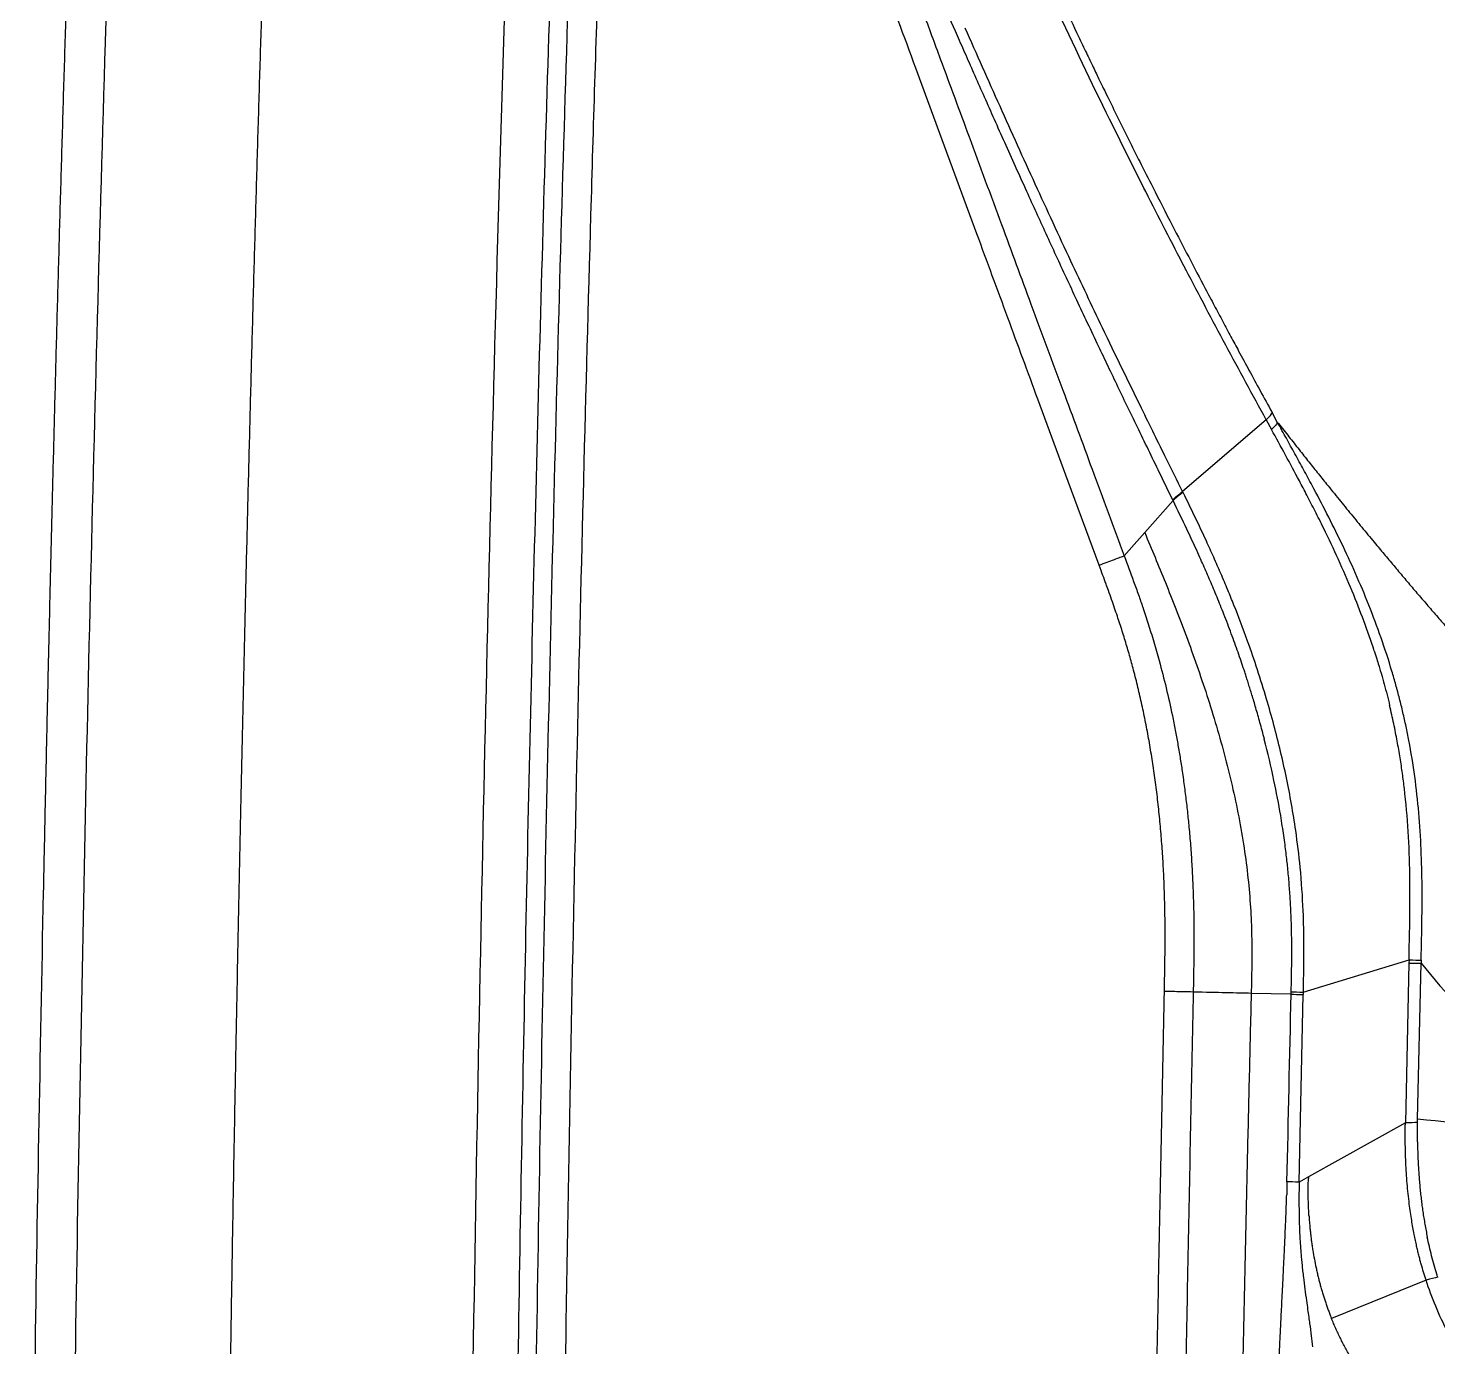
# Model space of a CAD drawing. Extents: x -50 to 28, y -10 to 124.
# Drawn here: x -50.42 to -43.59, y 52.61 to 59 of the extents above; entities that cross this region are included whole.
import ezdxf

# ---------------------------------------------------------------- set-up
doc = ezdxf.new("R2010")
doc.units = 0
doc.header["$MEASUREMENT"] = 0
doc.layers.add('GEOMETRY', color=2, linetype='Continuous', lineweight=25)

# ---------------------------------------------------------------- blocks, each defined once
blk = doc.blocks.new('2026 EXCURSION-ENTICE')
at = {"layer": 'GEOMETRY'}
for p, q in [((-34.5191, -20.4346), (-34.6362, -20.1166)), ((-34.3402, -20.9203), (-34.5191, -20.4346)), ((-33.8966, -22.1234), (-34.0442, -21.7233)), ((-32.8828, -21.834), (-32.9085, -21.7874)), ((-32.9367, -21.8237), (-33.3429, -22.1713)), ((-32.9368, -21.8237), (-32.9111, -21.8705)), ((-33.7471, -22.5285), (-33.8966, -22.1234)), ((-33.3884, -22.2152), (-33.5258, -22.3707)), ((-33.3884, -22.2152), (-33.3903, -22.2112)), ((-33.3429, -22.1713), (-33.341, -22.1752)), ((-32.7567, -24.6001), (-32.2442, -24.4437)), ((-32.2446, -24.4588), (-32.2619, -25.2347)), ((-32.2442, -24.4437), (-32.2445, -24.4588)), ((-32.2026, -25.2169), (-32.1857, -24.4602)), ((-32.1853, -24.445), (-32.1856, -24.4602)), ((-32.8159, -24.6105), (-33.0095, -24.6061)), ((-32.8159, -24.6105), (-32.8156, -24.5988)), ((-32.7567, -24.6001), (-32.757, -24.6118)), ((-32.7771, -25.5219), (-32.757, -24.6118)), ((-32.2029, -25.2329), (-32.2026, -25.2169)), ((-32.2618, -25.2347), (-32.7317, -25.4967)), ((-32.1616, -25.9977), (-32.6202, -26.1829))]:
    blk.add_line(p, q, dxfattribs=at)
at = {"layer": 'GEOMETRY', "flags": 128}
blk.add_lwpolyline([(-33.5258, -22.3708), (-33.5774, -22.4291), (-33.6252, -22.4833)], dxfattribs=at)
at = {"layer": 'GEOMETRY'}
for points, knots in [([(36.6428, -38.9849), (36.6428, -38.9538), (36.6428, -38.9209), (36.6428, -38.8518), (36.6428, -38.8157), (36.6428, -38.7044), (36.6428, -38.6259), (36.6429, -38.4716), (36.6429, -38.3959), (36.6429, -38.2918), (36.6429, -38.2586), (36.6429, -38.196), (36.6429, -38.1665), (36.643, -38.1112), (36.643, -38.0854), (36.643, -38.0366), (36.643, -38.0136), (36.643, -37.9686), (36.643, -37.9463), (36.643, -37.9016), (36.643, -37.8792), (36.643, -37.7674), (36.6431, -37.6779), (36.6431, -37.2302), (36.643, -36.8711), (36.6425, -36.1483), (36.642, -35.7846), (36.6407, -35.0531), (36.6397, -34.6853), (36.6362, -33.5784), (36.6327, -32.8363), (36.6258, -31.7329), (36.6232, -31.3667), (36.6174, -30.6389), (36.6143, -30.2773), (36.6073, -29.5579), (36.6036, -29.2001), (36.5954, -28.4845), (36.5909, -28.1267), (36.5766, -27.0538), (36.5657, -26.3392), (36.5282, -24.1982), (36.497, -22.7741), (36.4381, -20.634), (36.4164, -19.92), (36.3801, -18.8478), (36.3674, -18.4902), (36.3408, -17.775), (36.3267, -17.4174), (36.2972, -16.7019), (36.2818, -16.3439), (36.2492, -15.6276), (36.2321, -15.2693), (36.1961, -14.5528), (36.1772, -14.1946), (36.1373, -13.4788), (36.1163, -13.1213), (36.0491, -12.0493), (35.9987, -11.335), (35.8805, -9.9073), (35.8128, -9.1939), (35.7232, -8.3929), (35.713, -8.3039), (35.6975, -8.1705), (35.6923, -8.1261), (35.6818, -8.0371), (35.6765, -7.9925), (35.665, -7.9028), (35.6586, -7.8577), (35.6448, -7.7684), (35.6373, -7.7241), (35.6214, -7.6359), (35.6129, -7.5919), (35.5946, -7.5036), (35.5849, -7.4593), (35.4923, -7.0621), (35.374, -6.7174), (35.0708, -6.0592), (34.8858, -5.7456), (34.4563, -5.1619), (34.2117, -4.8918), (33.673, -4.4064), (33.379, -4.1911), (32.7534, -3.8241), (32.4219, -3.6725), (31.9069, -3.4974), (31.7324, -3.4478), (31.4674, -3.3867), (31.3785, -3.3686), (31.2447, -3.3449), (31.1999, -3.3375), (31.1102, -3.3239), (31.0652, -3.3177), (30.9981, -3.3092), (30.9757, -3.3065), (30.9311, -3.3012), (30.9089, -3.2986), (30.8644, -3.2933), (30.842, -3.2907), (30.7963, -3.2853), (30.7731, -3.2826), (30.702, -3.2744), (30.6528, -3.2687), (30.5544, -3.2576), (30.5054, -3.2521), (30.4346, -3.2442), (30.4114, -3.2416), (30.3659, -3.2366), (30.3436, -3.2342), (30.2768, -3.2269), (30.2323, -3.2221), (30.0987, -3.2078), (30.0097, -3.1985), (29.208, -3.1159), (28.4943, -3.0535), (27.0663, -2.9444), (26.3519, -2.8976), (25.4585, -2.8452), (25.2798, -2.835), (24.9224, -2.8152), (24.7437, -2.8055), (24.2082, -2.7773), (23.8523, -2.7596), (23.1438, -2.7258), (22.7911, -2.7098), (22.0879, -2.6794), (21.7373, -2.665), (21.0356, -2.6375), (20.6844, -2.6244), (19.9793, -2.5993), (19.6253, -2.5873), (18.9141, -2.5644), (18.5568, -2.5535), (17.8413, -2.5327), (17.4836, -2.5228), (16.41, -2.4947), (15.6939, -2.4779), (14.2607, -2.4478), (13.5436, -2.4345), (12.1094, -2.4109), (11.3923, -2.4007), (9.9589, -2.3829), (9.2426, -2.3754), (8.1688, -2.366), (7.8109, -2.3632), (7.2742, -2.3594), (7.0952, -2.3582), (6.734, -2.3559), (6.5517, -2.3549), (6.1823, -2.3529), (5.9953, -2.3519), (5.6165, -2.3502), (5.4248, -2.3494), (4.8447, -2.3471), (4.4512, -2.3459), (3.8632, -2.3443), (3.6676, -2.3438), (3.2794, -2.343), (3.0868, -2.3426), (2.7059, -2.3419), (2.5177, -2.3416), (2.1461, -2.3411), (1.9627, -2.3408), (1.5999, -2.3404), (1.4204, -2.3403), (1.0624, -2.34), (0.8835, -2.3399), (0.3468, -2.3397), (-0.0111, -2.3396), (-1.0845, -2.3399), (-1.8002, -2.3405), (-3.2315, -2.3427), (-3.9472, -2.3443), (-5.3786, -2.3489), (-6.0943, -2.352), (-7.5257, -2.3608), (-8.2412, -2.3663), (-9.6738, -2.3799), (-10.391, -2.3879), (-11.827, -2.4068), (-12.5458, -2.4177), (-13.983, -2.4426), (-14.7013, -2.4566), (-16.1362, -2.4882), (-16.8526, -2.5057), (-17.7473, -2.5302), (-17.9261, -2.5352), (-18.2839, -2.5455), (-18.4628, -2.5508), (-18.999, -2.5671), (-19.3554, -2.5785), (-20.0636, -2.6022), (-20.4155, -2.6146), (-21.1159, -2.6406), (-21.4645, -2.6541), (-22.1614, -2.6825), (-22.5098, -2.6974), (-23.2094, -2.7289), (-23.5607, -2.7454), (-24.2677, -2.7804), (-24.6234, -2.7989), (-25.1589, -2.8282), (-25.3376, -2.8382), (-25.695, -2.8589), (-25.8737, -2.8696), (-26.4099, -2.9025), (-26.7676, -2.9259), (-27.4834, -2.9761), (-27.8414, -3.0029), (-28.5569, -3.0608), (-28.9143, -3.0919), (-29.4497, -3.1421), (-29.6281, -3.1595), (-29.8954, -3.1866), (-29.9845, -3.1958), (-30.1181, -3.2099), (-30.1626, -3.2146), (-30.2294, -3.2218), (-30.2518, -3.2242), (-30.2974, -3.2291), (-30.3205, -3.2317), (-30.3913, -3.2394), (-30.4403, -3.2448), (-30.5396, -3.2559), (-30.5898, -3.2616), (-30.6878, -3.2727), (-30.7354, -3.2782), (-30.8272, -3.2889), (-30.8713, -3.2941), (-30.938, -3.302), (-30.9602, -3.3046), (-31.0049, -3.3101), (-31.0274, -3.3129), (-31.0947, -3.3217), (-31.1396, -3.3282), (-31.274, -3.3493), (-31.3632, -3.3657), (-31.8068, -3.4586), (-32.154, -3.5691), (-32.8192, -3.8576), (-33.1371, -4.0356), (-33.7306, -4.4522), (-34.0061, -4.6908), (-34.5034, -5.2184), (-34.7251, -5.5074), (-35.1057, -6.1243), (-35.2647, -6.4521), (-35.4513, -6.9629), (-35.5048, -7.1361), (-35.5721, -7.4008), (-35.5923, -7.4898), (-35.6191, -7.6236), (-35.6274, -7.6682), (-35.6391, -7.7352), (-35.6429, -7.7576), (-35.6501, -7.8023), (-35.6536, -7.8248), (-35.6601, -7.8689), (-35.6632, -7.8904), (-35.669, -7.9335), (-35.6718, -7.9552), (-35.6773, -7.9995), (-35.68, -8.022), (-35.6853, -8.0666), (-35.6879, -8.0888), (-35.701, -8.1998), (-35.7113, -8.2888), (-35.7416, -8.5557), (-35.7611, -8.7338), (-35.8548, -9.6244), (-35.9185, -10.3381), (-36.0299, -11.7663), (-36.0776, -12.4807), (-36.163, -13.9102), (-36.2007, -14.6252), (-36.2697, -16.0552), (-36.3009, -16.7704), (-36.3576, -18.2009), (-36.3831, -18.9162), (-36.4295, -20.3451), (-36.4503, -21.0586), (-36.488, -22.4845), (-36.5049, -23.1969), (-36.5351, -24.6223), (-36.5485, -25.3353), (-36.5723, -26.7631), (-36.5827, -27.478), (-36.5939, -28.3724), (-36.5961, -28.5513), (-36.6003, -28.9091), (-36.6023, -29.088), (-36.608, -29.6253), (-36.6116, -29.9845), (-36.618, -30.7077), (-36.621, -31.0717), (-36.6263, -31.8041), (-36.6286, -32.1726), (-36.6349, -33.2816), (-36.6379, -34.0258), (-36.6409, -35.1326), (-36.6416, -35.4999), (-36.6426, -36.2298), (-36.6429, -36.5923), (-36.6431, -37.3131), (-36.6431, -37.6713), (-36.643, -38.0739), (-36.643, -38.1187), (-36.643, -38.2079), (-36.6429, -38.2521), (-36.6429, -38.3384), (-36.6429, -38.3806), (-36.6429, -38.4626), (-36.6429, -38.5024), (-36.6428, -38.6188), (-36.6428, -38.6921), (-36.6428, -38.8373), (-36.6428, -38.9094), (-36.6428, -38.9849)], [0, 0, 0, 0, 0.000488, 0.000488, 0.000977, 0.000977, 0.001953, 0.001953, 0.00293, 0.00293, 0.003418, 0.003418, 0.003906, 0.003906, 0.004395, 0.004395, 0.004883, 0.004883, 0.005371, 0.005371, 0.005859, 0.005859, 0.007813, 0.007813, 0.015625, 0.015625, 0.023438, 0.023438, 0.03125, 0.03125, 0.046875, 0.046875, 0.054688, 0.054688, 0.0625, 0.0625, 0.070313, 0.070313, 0.078125, 0.078125, 0.09375, 0.09375, 0.125, 0.125, 0.140625, 0.140625, 0.148438, 0.148438, 0.15625, 0.15625, 0.164063, 0.164063, 0.171875, 0.171875, 0.179688, 0.179688, 0.1875, 0.1875, 0.203125, 0.203125, 0.21875, 0.21875, 0.220703, 0.220703, 0.22168, 0.22168, 0.222656, 0.222656, 0.223633, 0.223633, 0.224609, 0.224609, 0.225586, 0.225586, 0.226563, 0.226563, 0.234375, 0.234375, 0.242188, 0.242188, 0.25, 0.25, 0.257813, 0.257813, 0.265625, 0.265625, 0.269531, 0.269531, 0.271484, 0.271484, 0.272461, 0.272461, 0.273438, 0.273438, 0.273926, 0.273926, 0.274414, 0.274414, 0.274902, 0.274902, 0.275391, 0.275391, 0.276367, 0.276367, 0.277344, 0.277344, 0.277832, 0.277832, 0.27832, 0.27832, 0.279297, 0.279297, 0.28125, 0.28125, 0.296875, 0.296875, 0.3125, 0.3125, 0.316406, 0.316406, 0.320313, 0.320313, 0.328125, 0.328125, 0.335938, 0.335938, 0.34375, 0.34375, 0.351563, 0.351563, 0.359375, 0.359375, 0.367188, 0.367188, 0.375, 0.375, 0.390625, 0.390625, 0.40625, 0.40625, 0.421875, 0.421875, 0.4375, 0.4375, 0.445313, 0.445313, 0.449219, 0.449219, 0.453125, 0.453125, 0.457031, 0.457031, 0.460938, 0.460938, 0.46875, 0.46875, 0.472656, 0.472656, 0.476563, 0.476563, 0.480469, 0.480469, 0.484375, 0.484375, 0.488281, 0.488281, 0.492188, 0.492188, 0.5, 0.5, 0.515625, 0.515625, 0.53125, 0.53125, 0.546875, 0.546875, 0.5625, 0.5625, 0.578125, 0.578125, 0.59375, 0.59375, 0.609375, 0.609375, 0.625, 0.625, 0.628906, 0.628906, 0.632813, 0.632813, 0.640625, 0.640625, 0.648438, 0.648438, 0.65625, 0.65625, 0.664063, 0.664063, 0.671875, 0.671875, 0.679688, 0.679688, 0.683594, 0.683594, 0.6875, 0.6875, 0.695313, 0.695313, 0.703125, 0.703125, 0.710938, 0.710938, 0.714844, 0.714844, 0.716797, 0.716797, 0.717773, 0.717773, 0.718262, 0.718262, 0.71875, 0.71875, 0.719727, 0.719727, 0.720703, 0.720703, 0.72168, 0.72168, 0.722656, 0.722656, 0.723145, 0.723145, 0.723633, 0.723633, 0.724609, 0.724609, 0.726563, 0.726563, 0.734375, 0.734375, 0.742188, 0.742188, 0.75, 0.75, 0.757813, 0.757813, 0.765625, 0.765625, 0.769531, 0.769531, 0.771484, 0.771484, 0.772461, 0.772461, 0.772949, 0.772949, 0.773438, 0.773438, 0.773926, 0.773926, 0.774414, 0.774414, 0.774902, 0.774902, 0.775391, 0.775391, 0.777344, 0.777344, 0.78125, 0.78125, 0.796875, 0.796875, 0.8125, 0.8125, 0.828125, 0.828125, 0.84375, 0.84375, 0.859375, 0.859375, 0.875, 0.875, 0.890625, 0.890625, 0.90625, 0.90625, 0.921875, 0.921875, 0.925781, 0.925781, 0.929688, 0.929688, 0.9375, 0.9375, 0.945313, 0.945313, 0.953125, 0.953125, 0.96875, 0.96875, 0.976563, 0.976563, 0.984375, 0.984375, 0.992188, 0.992188, 0.993164, 0.993164, 0.994141, 0.994141, 0.995117, 0.995117, 0.996094, 0.996094, 0.998047, 0.998047, 1, 1, 1, 1]), ([(-36.8548, -34.3243), (-36.8541, -34.1318), (-36.8528, -33.7487), (-36.8503, -33.1768), (-36.8474, -32.6103), (-36.8441, -32.0492), (-36.8403, -31.4936), (-36.8361, -30.9434), (-36.8315, -30.3986), (-36.8265, -29.8593), (-36.8211, -29.3254), (-36.8153, -28.7969), (-36.809, -28.2739), (-36.7901, -26.8102), (-36.7517, -24.474), (-36.6741, -21.1765), (-36.5702, -17.9622), (-36.4635, -15.5166), (-36.3803, -13.9416), (-36.3332, -13.1206), (-36.2826, -12.3154), (-36.2257, -11.4964), (-36.1636, -10.6921), (-36.1089, -10.0578), (-36.067, -9.6089), (-36.0403, -9.3336), (-36.0129, -9.0617), (-35.9848, -8.7933), (-35.9561, -8.5284), (-35.9361, -8.353), (-35.9262, -8.2659)], [0, 0, 0, 0, 0.022135, 0.044061, 0.065779, 0.087289, 0.108591, 0.129684, 0.150568, 0.171245, 0.191713, 0.211973, 0.232024, 0.251868, 0.380332, 0.500739, 0.631215, 0.750188, 0.782265, 0.812612, 0.84476, 0.875057, 0.907031, 0.937534, 0.948272, 0.958879, 0.969355, 0.979701, 0.989915, 1, 1, 1, 1]), ([(-38.1743, -11.6074), (-38.2217, -12.2854), (-38.2635, -12.9687), (-38.3208, -14.0034), (-38.339, -14.3499), (-38.374, -15.0463), (-38.3907, -15.3962), (-38.4228, -16.098), (-38.4381, -16.4499), (-38.4673, -17.1556), (-38.4813, -17.5093), (-38.5213, -18.5726), (-38.5455, -19.2838), (-38.5675, -19.9957)], [0, 0, 0, 0, 0.25, 0.25, 0.375, 0.375, 0.5, 0.5, 0.625, 0.625, 0.75, 0.75, 1, 1, 1, 1]), ([(-36.4951, -27.6862), (-36.4844, -26.8921), (-36.4719, -26.0989), (-36.4431, -24.5148), (-36.4268, -23.7237), (-36.3896, -22.1413), (-36.3687, -21.3499), (-36.3216, -19.7651), (-36.2953, -18.9715), (-36.2658, -18.1775)], [0, 0, 0, 0, 0.25, 0.25, 0.5, 0.5, 0.75, 0.75, 1, 1, 1, 1]), ([(-34.4345, -19.9598), (-34.4595, -19.9028), (-34.508, -19.792), (-34.5782, -19.6308), (-34.6437, -19.4794), (-34.7045, -19.3381), (-34.7433, -19.2472), (-34.7619, -19.2035)], [0, 0, 0, 0, 0.226628, 0.43997, 0.640035, 0.826757, 1, 1, 1, 1]), ([(-34.8124, -19.2701), (-34.7912, -19.328), (-34.7465, -19.4499), (-34.6761, -19.6415), (-34.5989, -19.8509), (-34.5453, -19.9964), (-34.5173, -20.0721)], [0, 0, 0, 0, 0.216657, 0.455553, 0.716635, 1, 1, 1, 1]), ([(-34.6362, -20.1166), (-34.6928, -19.9627), (-34.7913, -19.6951), (-34.8896, -19.4274), (-34.9314, -19.3136)], [0, 0, 0, 0, 0.574759, 1, 1, 1, 1]), ([(-33.6626, -20.4331), (-33.7518, -20.2529), (-33.8395, -20.0715), (-34.0105, -19.7071), (-34.0938, -19.5242), (-34.1742, -19.3405)], [0, 0, 0, 0, 0.5, 0.5, 1, 1, 1, 1]), ([(-37.8035, -19.6527), (-37.8072, -19.7703), (-37.8147, -20.0065), (-37.8255, -20.3623), (-37.8361, -20.7211), (-37.8463, -21.083), (-37.8564, -21.4478), (-37.8661, -21.8155), (-37.8756, -22.1863), (-37.8848, -22.5601), (-37.8937, -22.9369), (-37.9024, -23.3167), (-37.9079, -23.5709), (-37.9107, -23.6985)], [0, 0, 0, 0, 0.087218, 0.175174, 0.263868, 0.3533, 0.44347, 0.534379, 0.626026, 0.718412, 0.811536, 0.905398, 1, 1, 1, 1]), ([(-38.7592, -19.8713), (-38.763, -19.9946), (-38.7706, -20.2404), (-38.7815, -20.6078), (-38.7919, -20.9724), (-38.8019, -21.3341), (-38.8115, -21.6929), (-38.8207, -22.0486), (-38.8295, -22.4012), (-38.8379, -22.7505), (-38.8459, -23.0965), (-38.8536, -23.439), (-38.8609, -23.7781), (-38.8656, -24.003), (-38.8679, -24.1149)], [0, 0, 0, 0, 0.0872089, 0.1737929, 0.2597257, 0.3449819, 0.4295371, 0.5133685, 0.5964539, 0.6787727, 0.7603049, 0.8410318, 0.9209358, 1, 1, 1, 1]), ([(-34.0977, -20.7159), (-34.1159, -20.6756), (-34.1516, -20.5965), (-34.204, -20.4799), (-34.2542, -20.3676), (-34.3022, -20.2595), (-34.3481, -20.1558), (-34.392, -20.0564), (-34.4205, -19.9915), (-34.4345, -19.9598)], [0, 0, 0, 0, 0.160275, 0.314713, 0.463346, 0.606192, 0.743256, 0.874528, 1, 1, 1, 1]), ([(-34.0567, -20.6801), (-34.1142, -20.5545), (-34.1712, -20.4284), (-34.2844, -20.1759), (-34.3406, -20.0496), (-34.3964, -19.9232)], [0, 0, 0, 0, 0.5, 0.5, 1, 1, 1, 1]), ([(-33.8565, -19.9435), (-33.8436, -19.9707), (-33.8192, -20.022), (-33.7846, -20.0942), (-33.7542, -20.157), (-33.7283, -20.2105), (-33.7124, -20.243), (-33.7052, -20.2578)], [0, 0, 0, 0, 0.258919, 0.488645, 0.688759, 0.859177, 1, 1, 1, 1]), ([(-38.5675, -19.9957), (-38.595, -20.8855), (-38.6191, -21.7764), (-38.6614, -23.5529), (-38.6797, -24.4386), (-38.7112, -26.1967), (-38.7245, -27.0693), (-38.7468, -28.7926), (-38.7558, -29.6434), (-38.7702, -31.3111), (-38.7756, -32.1279), (-38.7816, -33.3156), (-38.7832, -33.7052), (-38.7859, -34.469), (-38.7869, -34.8432), (-38.7885, -35.5731), (-38.789, -35.9287), (-38.7897, -36.617), (-38.7898, -36.9497), (-38.7899, -37.587), (-38.7898, -37.8916), (-38.7896, -38.4662), (-38.7895, -38.7362), (-38.7895, -38.9849)], [0, 0, 0, 0, 0.125, 0.125, 0.25, 0.25, 0.375, 0.375, 0.5, 0.5, 0.625, 0.625, 0.6875, 0.6875, 0.75, 0.75, 0.8125, 0.8125, 0.875, 0.875, 0.9375, 0.9375, 1, 1, 1, 1]), ([(-34.5173, -20.0721), (-34.4708, -20.1982), (-34.372, -20.4662), (-34.273, -20.7342), (-34.2205, -20.8761)], [0, 0, 0, 0, 0.470369, 1, 1, 1, 1]), ([(-33.7052, -20.2578), (-33.6925, -20.2837), (-33.667, -20.3357), (-33.6284, -20.4137), (-33.5896, -20.4917), (-33.5635, -20.5437), (-33.5504, -20.5697)], [0, 0, 0, 0, 0.249177, 0.498954, 0.749221, 1, 1, 1, 1]), ([(-33.7496, -21.4666), (-33.7674, -21.4292), (-33.8026, -21.3549), (-33.8545, -21.2443), (-33.9054, -21.1353), (-33.9551, -21.028), (-34.0036, -20.9224), (-34.0511, -20.8186), (-34.0822, -20.75), (-34.0977, -20.7159)], [0, 0, 0, 0, 0.1500674, 0.2978129, 0.4431745, 0.5860964, 0.7265446, 0.8645101, 1, 1, 1, 1]), ([(-34.2205, -20.8761), (-34.1729, -21.0049), (-34.0738, -21.2729), (-33.9746, -21.5408), (-33.923, -21.68)], [0, 0, 0, 0, 0.480659, 1, 1, 1, 1]), ([(-34.0442, -21.7233), (-34.0927, -21.5916), (-34.1915, -21.3239), (-34.2901, -21.0562), (-34.3402, -20.9203)], [0, 0, 0, 0, 0.4921722, 1, 1, 1, 1]), ([(-32.9367, -21.8237), (-33.0026, -21.7034), (-33.0679, -21.5826), (-33.1975, -21.3403), (-33.2618, -21.2187), (-33.3253, -21.0967)], [0, 0, 0, 0, 0.5, 0.5, 1, 1, 1, 1]), ([(-33.2324, -21.1866), (-33.2178, -21.214), (-33.1895, -21.2676), (-33.148, -21.3456), (-33.1086, -21.4193), (-33.0829, -21.4669), (-33.0705, -21.49)], [0, 0, 0, 0, 0.271268, 0.528387, 0.77127, 1, 1, 1, 1]), ([(-33.3903, -22.2112), (-33.4091, -22.1725), (-33.4462, -22.0961), (-33.501, -21.9832), (-33.5542, -21.8736), (-33.6057, -21.7673), (-33.6553, -21.6642), (-33.7032, -21.5643), (-33.7343, -21.4988), (-33.7496, -21.4666)], [0, 0, 0, 0, 0.156354, 0.308144, 0.455449, 0.598299, 0.736693, 0.870605, 1, 1, 1, 1]), ([(-33.0705, -21.49), (-33.0538, -21.5209), (-33.0192, -21.5849), (-32.9652, -21.6841), (-32.9278, -21.7523), (-32.9085, -21.7874)], [0, 0, 0, 0, 0.311419, 0.644893, 1, 1, 1, 1]), ([(-33.923, -21.68), (-33.8756, -21.8078), (-33.7763, -22.0755), (-33.6771, -22.3433), (-33.6252, -22.4833)], [0, 0, 0, 0, 0.477254, 1, 1, 1, 1]), ([(-32.8828, -21.834), (-32.8832, -21.8379), (-32.8858, -21.8429), (-32.8953, -21.8552), (-32.9022, -21.8624), (-32.9111, -21.8705)], [0, 0, 0, 0, 0.5, 0.5, 1, 1, 1, 1]), ([(-32.7142, -22.1417), (-32.7279, -22.1161), (-32.7416, -22.0906), (-32.7693, -22.0396), (-32.7833, -22.0141), (-32.8112, -21.9634), (-32.8251, -21.9383), (-32.8461, -21.9003), (-32.8532, -21.8875), (-32.8676, -21.8614), (-32.875, -21.848), (-32.8828, -21.834)], [0, 0, 0, 0, 0.25, 0.25, 0.5, 0.5, 0.75, 0.75, 0.875, 0.875, 1, 1, 1, 1]), ([(-32.8828, -21.834), (-32.866, -21.8553), (-32.8329, -21.8975), (-32.7839, -21.9596), (-32.7361, -22.0197), (-32.6896, -22.0781), (-32.6589, -22.1162), (-32.6438, -22.135)], [0, 0, 0, 0, 0.210422, 0.415581, 0.615531, 0.810322, 1, 1, 1, 1]), ([(-32.6579, -22.35), (-32.665, -22.3357), (-32.6787, -22.3078), (-32.6993, -22.2669), (-32.7194, -22.2277), (-32.7388, -22.1902), (-32.7575, -22.1544), (-32.7699, -22.1311), (-32.7759, -22.1197)], [0, 0, 0, 0, 0.183997, 0.361053, 0.531175, 0.694371, 0.850644, 1, 1, 1, 1]), ([(-32.5732, -22.4181), (-32.5957, -22.3713), (-32.6188, -22.325), (-32.6659, -22.2329), (-32.6899, -22.1871), (-32.7142, -22.1417)], [0, 0, 0, 0, 0.5, 0.5, 1, 1, 1, 1]), ([(-32.6438, -22.135), (-32.6238, -22.1598), (-32.5841, -22.209), (-32.5444, -22.2576), (-32.5248, -22.2816)], [0, 0, 0, 0, 0.5055641, 1, 1, 1, 1]), ([(-32.5248, -22.2816), (-32.5051, -22.3057), (-32.4656, -22.3539), (-32.426, -22.4016), (-32.4061, -22.4256)], [0, 0, 0, 0, 0.497998, 1, 1, 1, 1]), ([(-33.258, -22.4917), (-33.265, -22.4761), (-33.279, -22.4452), (-33.3002, -22.3995), (-33.3144, -22.3694), (-33.3215, -22.3545)], [0, 0, 0, 0, 0.339549, 0.672679, 1, 1, 1, 1]), ([(-33.5258, -22.3707), (-33.5092, -22.4105), (-33.4926, -22.4502), (-33.4592, -22.5308), (-33.4425, -22.5716), (-33.4087, -22.655), (-33.3918, -22.6976), (-33.3577, -22.7849), (-33.3407, -22.8295), (-33.2898, -22.9666), (-33.2562, -23.0622), (-33.1925, -23.2593), (-33.1624, -23.3607), (-33.1088, -23.565), (-33.0853, -23.6677), (-33.0474, -23.8698), (-33.033, -23.9691), (-33.0184, -24.1131), (-33.0147, -24.1604), (-33.0094, -24.2532), (-33.0078, -24.2987), (-33.0062, -24.3884), (-33.0063, -24.4325), (-33.0074, -24.5198), (-33.0085, -24.5629), (-33.0095, -24.6061)], [0, 0, 0, 0, 0.0625, 0.0625, 0.125, 0.125, 0.1875, 0.1875, 0.25, 0.25, 0.375, 0.375, 0.5, 0.5, 0.625, 0.625, 0.75, 0.75, 0.8125, 0.8125, 0.875, 0.875, 0.9375, 0.9375, 1, 1, 1, 1]), ([(-33.1229, -22.6491), (-33.1285, -22.6357), (-33.1396, -22.6091), (-33.1567, -22.5693), (-33.1739, -22.5297), (-33.1914, -22.4905), (-33.2091, -22.4515), (-33.221, -22.4256), (-33.2269, -22.4127)], [0, 0, 0, 0, 0.167878, 0.335397, 0.50247, 0.668988, 0.83485, 1, 1, 1, 1]), ([(-33.7471, -22.5285), (-33.7341, -22.5237), (-33.721, -22.5188), (-33.696, -22.5095), (-33.6841, -22.5051), (-33.6625, -22.4971), (-33.6528, -22.4935), (-33.6366, -22.4875), (-33.63, -22.485), (-33.6252, -22.4833)], [0, 0, 0, 0, 0.25, 0.25, 0.5, 0.5, 0.75, 0.75, 1, 1, 1, 1]), ([(-33.142, -22.7666), (-33.1475, -22.7526), (-33.1585, -22.7249), (-33.1751, -22.6839), (-33.1918, -22.6438), (-33.2084, -22.6046), (-33.2249, -22.5662), (-33.2414, -22.5287), (-33.2525, -22.504), (-33.258, -22.4917)], [0, 0, 0, 0, 0.151048, 0.299323, 0.444831, 0.587596, 0.727667, 0.865106, 1, 1, 1, 1]), ([(-32.4061, -22.4256), (-32.3905, -22.4444), (-32.3592, -22.482), (-32.312, -22.5381), (-32.2648, -22.5941), (-32.2174, -22.6499), (-32.1857, -22.6868), (-32.1698, -22.7053)], [0, 0, 0, 0, 0.198808, 0.3982174, 0.5982217, 0.7988166, 1, 1, 1, 1]), ([(-33.7019, -22.652), (-33.7057, -22.6413), (-33.7146, -22.617), (-33.7297, -22.5758), (-33.7409, -22.5453), (-33.7471, -22.5285)], [0, 0, 0, 0, 0.2581063, 0.5914389, 1, 1, 1, 1]), ([(-33.5797, -22.6071), (-33.5718, -22.629), (-33.5567, -22.6708), (-33.5423, -22.7129), (-33.5354, -22.733)], [0, 0, 0, 0, 0.5225183, 1, 1, 1, 1]), ([(-33.6586, -22.776), (-33.6631, -22.7629), (-33.6722, -22.736), (-33.6866, -22.6947), (-33.6967, -22.6664), (-33.7019, -22.652)], [0, 0, 0, 0, 0.315729, 0.649056, 1, 1, 1, 1]), ([(-33.5354, -22.733), (-33.531, -22.7462), (-33.522, -22.773), (-33.5087, -22.814), (-33.4953, -22.8564), (-33.482, -22.9003), (-33.4688, -22.9455), (-33.4602, -22.9763), (-33.4559, -22.9919)], [0, 0, 0, 0, 0.15419, 0.313316, 0.477432, 0.646576, 0.820766, 1, 1, 1, 1]), ([(-32.1698, -22.7053), (-32.1541, -22.7235), (-32.1228, -22.7598), (-32.0758, -22.814), (-32.0287, -22.8677), (-31.9816, -22.9211), (-31.9503, -22.9564), (-31.9346, -22.9741)], [0, 0, 0, 0, 0.200116, 0.400168, 0.600161, 0.800102, 1, 1, 1, 1]), ([(-33.5824, -23.0285), (-33.5856, -23.0167), (-33.592, -22.993), (-33.6021, -22.9575), (-33.6125, -22.9216), (-33.6234, -22.8855), (-33.6347, -22.8492), (-33.6465, -22.8127), (-33.6546, -22.7883), (-33.6586, -22.776)], [0, 0, 0, 0, 0.138882, 0.27907, 0.420575, 0.563409, 0.707584, 0.85311, 1, 1, 1, 1]), ([(-33.0444, -23.0368), (-33.0491, -23.0228), (-33.0586, -22.9942), (-33.0736, -22.9509), (-33.0894, -22.9063), (-33.1061, -22.8606), (-33.1237, -22.8139), (-33.1359, -22.7825), (-33.142, -22.7666)], [0, 0, 0, 0, 0.154256, 0.313848, 0.478512, 0.647963, 0.821898, 1, 1, 1, 1]), ([(-32.4127, -22.9447), (-32.4086, -22.9575), (-32.4011, -22.9807), (-32.3914, -23.0123), (-32.384, -23.0369), (-32.3799, -23.0511), (-32.3781, -23.057)], [0, 0, 0, 0, 0.342594, 0.623539, 0.842711, 1, 1, 1, 1]), ([(-33.4784, -23.5484), (-33.4806, -23.5332), (-33.4849, -23.503), (-33.4919, -23.4579), (-33.4993, -23.4132), (-33.507, -23.3689), (-33.5151, -23.325), (-33.5236, -23.2815), (-33.5324, -23.2384), (-33.5416, -23.1956), (-33.5512, -23.1533), (-33.5612, -23.1113), (-33.5716, -23.0698), (-33.5788, -23.0422), (-33.5824, -23.0285)], [0, 0, 0, 0, 0.086617, 0.17261, 0.257987, 0.342755, 0.426923, 0.510498, 0.59349, 0.675907, 0.757757, 0.83905, 0.919794, 1, 1, 1, 1]), ([(-32.9458, -23.3722), (-32.9494, -23.3585), (-32.9563, -23.3319), (-32.9668, -23.2931), (-32.977, -23.2564), (-32.9869, -23.2218), (-32.9964, -23.1893), (-33.0056, -23.1589), (-33.0143, -23.1305), (-33.0225, -23.1042), (-33.0303, -23.08), (-33.0375, -23.0577), (-33.0421, -23.0435), (-33.0444, -23.0368)], [0, 0, 0, 0, 0.120692, 0.235517, 0.344411, 0.447329, 0.544244, 0.635149, 0.720046, 0.798953, 0.871893, 0.938897, 1, 1, 1, 1]), ([(-32.2448, -23.3797), (-32.247, -23.3683), (-32.2514, -23.3454), (-32.2585, -23.3112), (-32.2659, -23.2771), (-32.2737, -23.2432), (-32.2817, -23.2095), (-32.2902, -23.1759), (-32.2989, -23.1425), (-32.3079, -23.1092), (-32.3173, -23.0761), (-32.3238, -23.0542), (-32.327, -23.0432)], [0, 0, 0, 0, 0.100919, 0.201633, 0.302143, 0.402447, 0.502545, 0.602439, 0.702129, 0.801618, 0.900907, 1, 1, 1, 1]), ([(-32.8141, -23.6884), (-32.8292, -23.6028), (-32.8471, -23.5172), (-32.8875, -23.3468), (-32.9102, -23.2619), (-32.935, -23.1781)], [0, 0, 0, 0, 0.5, 0.5, 1, 1, 1, 1]), ([(-32.2666, -23.6126), (-32.2681, -23.6006), (-32.271, -23.5764), (-32.2759, -23.5395), (-32.2813, -23.5016), (-32.2873, -23.4628), (-32.294, -23.4229), (-32.3013, -23.3821), (-32.3093, -23.3403), (-32.3181, -23.2975), (-32.3276, -23.2538), (-32.3345, -23.2245), (-32.338, -23.2096)], [0, 0, 0, 0, 0.088077, 0.178796, 0.272158, 0.368164, 0.466817, 0.568122, 0.672085, 0.778714, 0.888016, 1, 1, 1, 1]), ([(-33.3919, -23.2583), (-33.3895, -23.2703), (-33.3847, -23.2938), (-33.378, -23.3283), (-33.3718, -23.3612), (-33.3639, -23.4052), (-33.3544, -23.4607), (-33.3476, -23.5058), (-33.3441, -23.5284)], [0, 0, 0, 0, 0.134178, 0.262324, 0.384408, 0.500407, 0.750398, 1, 1, 1, 1]), ([(-33.4318, -24.0746), (-33.4325, -24.0583), (-33.4338, -24.0258), (-33.4364, -23.977), (-33.4394, -23.9285), (-33.4428, -23.8802), (-33.4467, -23.8322), (-33.4509, -23.7843), (-33.4556, -23.7367), (-33.4606, -23.6893), (-33.4661, -23.6421), (-33.472, -23.5952), (-33.4763, -23.564), (-33.4785, -23.5484)], [0, 0, 0, 0, 0.092688, 0.184999, 0.276939, 0.368516, 0.459737, 0.550609, 0.641139, 0.731336, 0.821206, 0.910759, 1, 1, 1, 1]), ([(-33.3441, -23.5284), (-33.3422, -23.5416), (-33.3384, -23.568), (-33.3331, -23.6074), (-33.3281, -23.6465), (-33.3234, -23.6852), (-33.3191, -23.7236), (-33.3151, -23.7616), (-33.3127, -23.7869), (-33.3114, -23.7994)], [0, 0, 0, 0, 0.147029, 0.292693, 0.436972, 0.579852, 0.721322, 0.861373, 1, 1, 1, 1]), ([(-37.9107, -23.6985), (-37.9136, -23.8363), (-37.9194, -24.1131), (-37.9278, -24.53), (-37.9359, -24.9503), (-37.9436, -25.3741), (-37.951, -25.8013), (-37.9582, -26.2321), (-37.965, -26.6662), (-37.9715, -27.1038), (-37.9777, -27.5449), (-37.9836, -27.9894), (-37.9891, -28.4374), (-37.9944, -28.8888), (-37.9993, -29.3437), (-38.004, -29.802), (-38.0083, -30.2638), (-38.0123, -30.729), (-38.016, -31.1977), (-38.0183, -31.5113), (-38.0194, -31.6687)], [0, 0, 0, 0, 0.0518787, 0.1041897, 0.1569332, 0.210109, 0.2637174, 0.3177583, 0.3722318, 0.4271379, 0.4824766, 0.538248, 0.5944522, 0.651089, 0.7081587, 0.7656612, 0.8235965, 0.8819648, 0.9407659, 1, 1, 1, 1]), ([(-32.8325, -23.9965), (-32.8337, -23.9851), (-32.8361, -23.9613), (-32.8405, -23.924), (-32.8456, -23.8835), (-32.8516, -23.8398), (-32.8586, -23.7929), (-32.8639, -23.7606), (-32.8666, -23.7439)], [0, 0, 0, 0, 0.134701, 0.281862, 0.441737, 0.614572, 0.800595, 1, 1, 1, 1]), ([(-33.3114, -23.7994), (-33.3101, -23.8143), (-33.3074, -23.8441), (-33.3037, -23.8888), (-33.3005, -23.9338), (-33.2976, -23.9789), (-33.295, -24.0241), (-33.2936, -24.0543), (-33.2929, -24.0695)], [0, 0, 0, 0, 0.165411, 0.331345, 0.497784, 0.664713, 0.832122, 1, 1, 1, 1]), ([(-32.8138, -24.301), (-32.8142, -24.2887), (-32.8148, -24.264), (-32.8161, -24.2268), (-32.8178, -24.1892), (-32.8199, -24.1513), (-32.8224, -24.1131), (-32.8253, -24.0745), (-32.8286, -24.0356), (-32.8312, -24.0096), (-32.8325, -23.9965)], [0, 0, 0, 0, 0.120946, 0.242989, 0.366175, 0.490536, 0.616095, 0.742861, 0.870833, 1, 1, 1, 1]), ([(-33.427, -24.3369), (-33.427, -24.3187), (-33.427, -24.2827), (-33.4276, -24.2292), (-33.4285, -24.1767), (-33.4299, -24.1253), (-33.4311, -24.0914), (-33.4318, -24.0746)], [0, 0, 0, 0, 0.207949, 0.411911, 0.611898, 0.807923, 1, 1, 1, 1]), ([(-33.2929, -24.0695), (-33.2923, -24.0859), (-33.2909, -24.1196), (-33.2894, -24.1712), (-33.2882, -24.2247), (-33.2875, -24.2803), (-33.2873, -24.3181), (-33.2873, -24.3373)], [0, 0, 0, 0, 0.184907, 0.3774227, 0.5774801, 0.7850206, 1, 1, 1, 1]), ([(-32.1853, -24.445), (-32.1845, -24.4129), (-32.1831, -24.3486), (-32.1818, -24.2736), (-32.181, -24.2124), (-32.1807, -24.1666), (-32.1807, -24.1224), (-32.1809, -24.0965), (-32.1809, -24.0873)], [0, 0, 0, 0, 0.269417, 0.539107, 0.629064, 0.782678, 0.922999, 1, 1, 1, 1]), ([(-33.4281, -24.4678), (-33.4278, -24.4451), (-33.4272, -24.4015), (-33.4271, -24.3578), (-33.427, -24.3369)], [0, 0, 0, 0, 0.520732, 1, 1, 1, 1]), ([(-33.2873, -24.3373), (-33.2873, -24.3568), (-33.2874, -24.3964), (-33.2879, -24.4361), (-33.2881, -24.4563)], [0, 0, 0, 0, 0.491633, 1, 1, 1, 1]), ([(-32.8156, -24.5988), (-32.8145, -24.5501), (-32.8135, -24.5012), (-32.8126, -24.4023), (-32.8127, -24.3521), (-32.8138, -24.301)], [0, 0, 0, 0, 0.5, 0.5, 1, 1, 1, 1]), ([(-32.7554, -24.5408), (-32.7549, -24.5139), (-32.7539, -24.4582), (-32.7538, -24.4024), (-32.7538, -24.3736)], [0, 0, 0, 0, 0.482547, 1, 1, 1, 1]), ([(-33.4305, -24.5967), (-33.43, -24.5719), (-33.4291, -24.5289), (-33.4284, -24.4859), (-33.4281, -24.4678)], [0, 0, 0, 0, 0.577968, 1, 1, 1, 1]), ([(-33.2881, -24.4563), (-33.2884, -24.4781), (-33.2891, -24.5258), (-33.2901, -24.5736), (-33.2906, -24.5997)], [0, 0, 0, 0, 0.455415, 1, 1, 1, 1]), ([(-32.7567, -24.6001), (-32.7566, -24.597), (-32.7563, -24.5873), (-32.7559, -24.5675), (-32.7556, -24.5508), (-32.7554, -24.5408)], [0, 0, 0, 0, 0.158481, 0.491492, 1, 1, 1, 1]), ([(-33.4902, -27.6881), (-33.4866, -27.491), (-33.4794, -27.0921), (-33.468, -26.4872), (-33.4561, -25.869), (-33.4435, -25.2373), (-33.4349, -24.8118), (-33.4305, -24.5967)], [0, 0, 0, 0, 0.191343, 0.387015, 0.587015, 0.791343, 1, 1, 1, 1]), ([(-33.2906, -24.5997), (-33.3064, -24.5993), (-33.3275, -24.5989), (-33.376, -24.5979), (-33.4032, -24.5973), (-33.4305, -24.5967)], [0, 0, 0, 0, 0.5, 0.5, 1, 1, 1, 1]), ([(-33.2906, -24.5997), (-33.2948, -24.8051), (-33.3033, -25.2163), (-33.3156, -25.8335), (-33.3276, -26.4517), (-33.3393, -27.0709), (-33.3468, -27.4839), (-33.3505, -27.6906)], [0, 0, 0, 0, 0.199391, 0.399086, 0.599086, 0.79939, 1, 1, 1, 1]), ([(-33.0095, -24.6061), (-33.0128, -24.7383), (-33.0192, -25.0023), (-33.0285, -25.3977), (-33.0374, -25.7919), (-33.046, -26.1848), (-33.0542, -26.5765), (-33.0621, -26.967), (-33.0696, -27.3562), (-33.0744, -27.6153), (-33.0768, -27.7447)], [0, 0, 0, 0, 0.126386, 0.252376, 0.377969, 0.503167, 0.627969, 0.752375, 0.876385, 1, 1, 1, 1]), ([(-32.2595, -25.4269), (-32.26, -25.416), (-32.2609, -25.3949), (-32.2617, -25.3641), (-32.2622, -25.335), (-32.2625, -25.3075), (-32.2624, -25.2818), (-32.2622, -25.2577), (-32.262, -25.2422), (-32.2619, -25.2347)], [0, 0, 0, 0, 0.1692802, 0.3296714, 0.4811995, 0.6239246, 0.7579207, 0.8832597, 1, 1, 1, 1]), ([(-32.2033, -25.2795), (-32.2033, -25.2717), (-32.2032, -25.2562), (-32.203, -25.2407), (-32.2029, -25.2329)], [0, 0, 0, 0, 0.501989, 1, 1, 1, 1]), ([(-32.203, -25.3261), (-32.2028, -25.3363), (-32.2025, -25.3569), (-32.2016, -25.388), (-32.2007, -25.4087), (-32.2002, -25.4191)], [0, 0, 0, 0, 0.330731, 0.664098, 1, 1, 1, 1]), ([(-32.2426, -25.6285), (-32.2468, -25.595), (-32.2503, -25.5616), (-32.2559, -25.4944), (-32.258, -25.4606), (-32.2595, -25.4269)], [0, 0, 0, 0, 0.5, 0.5, 1, 1, 1, 1]), ([(-32.2002, -25.4191), (-32.1997, -25.4293), (-32.1987, -25.4496), (-32.1968, -25.4803), (-32.1945, -25.5111), (-32.1918, -25.5422), (-32.1887, -25.5734), (-32.1863, -25.5943), (-32.1851, -25.6047)], [0, 0, 0, 0, 0.163526, 0.328364, 0.494471, 0.661804, 0.830325, 1, 1, 1, 1]), ([(-32.836, -25.5207), (-32.8361, -25.5252), (-32.8363, -25.5367), (-32.8368, -25.5576), (-32.8372, -25.574), (-32.8375, -25.5834)], [0, 0, 0, 0, 0.216624, 0.54927, 1, 1, 1, 1]), ([(-32.777, -25.5219), (-32.7772, -25.5314), (-32.7776, -25.5503), (-32.7778, -25.5788), (-32.7779, -25.6074), (-32.7778, -25.6266), (-32.7778, -25.6362)], [0, 0, 0, 0, 0.247845, 0.497095, 0.747802, 1, 1, 1, 1]), ([(-32.7294, -25.6833), (-32.7299, -25.675), (-32.7309, -25.6583), (-32.7319, -25.6332), (-32.7326, -25.6079), (-32.7329, -25.5825), (-32.733, -25.5568), (-32.7327, -25.5309), (-32.7322, -25.5136), (-32.732, -25.5049)], [0, 0, 0, 0, 0.139723, 0.280447, 0.422198, 0.565004, 0.708891, 0.853883, 1, 1, 1, 1]), ([(-32.842, -25.7132), (-32.8415, -25.7017), (-32.8407, -25.6793), (-32.8395, -25.6463), (-32.8384, -25.6145), (-32.8378, -25.5936), (-32.8375, -25.5834)], [0, 0, 0, 0, 0.263931, 0.518562, 0.763912, 1, 1, 1, 1]), ([(-32.7778, -25.6362), (-32.7776, -25.6562), (-32.7772, -25.6944), (-32.776, -25.7326), (-32.7754, -25.7507)], [0, 0, 0, 0, 0.525179, 1, 1, 1, 1]), ([(-32.2071, -25.8324), (-32.2091, -25.8233), (-32.2133, -25.8043), (-32.2194, -25.7744), (-32.2255, -25.7417), (-32.2315, -25.7064), (-32.2374, -25.6683), (-32.2408, -25.6421), (-32.2426, -25.6285)], [0, 0, 0, 0, 0.134684, 0.282298, 0.442725, 0.615859, 0.801621, 1, 1, 1, 1]), ([(-32.1851, -25.6047), (-32.1838, -25.6148), (-32.1814, -25.6349), (-32.1771, -25.6653), (-32.1724, -25.6958), (-32.1673, -25.7266), (-32.1617, -25.7575), (-32.1575, -25.7782), (-32.1554, -25.7885)], [0, 0, 0, 0, 0.1628996, 0.3273451, 0.4933033, 0.6607461, 0.8296506, 1, 1, 1, 1]), ([(-32.7294, -25.6833), (-32.729, -25.69), (-32.7281, -25.7039), (-32.7264, -25.725), (-32.7244, -25.7469), (-32.7228, -25.7617), (-32.722, -25.7693)], [0, 0, 0, 0, 0.236084, 0.481563, 0.736278, 1, 1, 1, 1]), ([(-32.8478, -25.845), (-32.8467, -25.822), (-32.8447, -25.7781), (-32.8429, -25.7341), (-32.842, -25.7132)], [0, 0, 0, 0, 0.523359, 1, 1, 1, 1]), ([(-32.7754, -25.7507), (-32.775, -25.7601), (-32.7742, -25.7789), (-32.7726, -25.8075), (-32.7707, -25.8367), (-32.7691, -25.8564), (-32.7683, -25.8664)], [0, 0, 0, 0, 0.24149, 0.488637, 0.741464, 1, 1, 1, 1]), ([(-32.722, -25.7693), (-32.7213, -25.7755), (-32.7198, -25.7885), (-32.7172, -25.8088), (-32.7142, -25.8305), (-32.7119, -25.8455), (-32.7107, -25.8532)], [0, 0, 0, 0, 0.222904, 0.463819, 0.722817, 1, 1, 1, 1]), ([(-32.185, -25.92), (-32.187, -25.9128), (-32.191, -25.8983), (-32.1966, -25.8765), (-32.202, -25.8545), (-32.2054, -25.8398), (-32.2071, -25.8324)], [0, 0, 0, 0, 0.248985, 0.498686, 0.749043, 1, 1, 1, 1]), ([(-32.8545, -25.9809), (-32.8533, -25.9562), (-32.851, -25.9109), (-32.8488, -25.8656), (-32.8478, -25.845)], [0, 0, 0, 0, 0.544395, 1, 1, 1, 1]), ([(-32.7683, -25.8664), (-32.7675, -25.8755), (-32.7659, -25.8942), (-32.7631, -25.9229), (-32.76, -25.9531), (-32.7576, -25.9737), (-32.7564, -25.9843)], [0, 0, 0, 0, 0.231168, 0.474881, 0.731152, 1, 1, 1, 1]), ([(-32.6948, -25.9375), (-32.6932, -25.9451), (-32.6899, -25.9601), (-32.6847, -25.9817), (-32.6797, -26.002), (-32.6762, -26.015), (-32.6745, -26.0213)], [0, 0, 0, 0, 0.272955, 0.530643, 0.773011, 1, 1, 1, 1]), ([(-32.8755, -26.4319), (-32.8752, -26.4248), (-32.8747, -26.4092), (-32.8738, -26.384), (-32.8726, -26.3548), (-32.8711, -26.3217), (-32.8695, -26.2846), (-32.8675, -26.2436), (-32.8654, -26.1987), (-32.863, -26.1498), (-32.8604, -26.097), (-32.8575, -26.0403), (-32.8555, -26.0011), (-32.8545, -25.9809)], [0, 0, 0, 0, 0.047163, 0.103066, 0.167714, 0.241111, 0.323259, 0.41416, 0.513816, 0.622227, 0.739394, 0.865319, 1, 1, 1, 1]), ([(-32.6745, -26.0213), (-32.6725, -26.0285), (-32.6685, -26.0427), (-32.6623, -26.0636), (-32.6561, -26.0837), (-32.6517, -26.0969), (-32.6496, -26.1033)], [0, 0, 0, 0, 0.261805, 0.515781, 0.761867, 1, 1, 1, 1]), ([(-32.7417, -26.097), (-32.7397, -26.1112), (-32.736, -26.1379), (-32.7307, -26.175), (-32.7276, -26.1979), (-32.7261, -26.2084)], [0, 0, 0, 0, 0.383143, 0.716488, 1, 1, 1, 1]), ([(-32.6496, -26.1033), (-32.6473, -26.11), (-32.6428, -26.1233), (-32.6356, -26.1432), (-32.6281, -26.1631), (-32.6228, -26.1763), (-32.6202, -26.1829)], [0, 0, 0, 0, 0.2488, 0.498438, 0.748859, 1, 1, 1, 1]), ([(-32.4989, -26.4217), (-32.5037, -26.4139), (-32.5131, -26.3983), (-32.5267, -26.3747), (-32.5399, -26.351), (-32.5527, -26.3272), (-32.565, -26.3034), (-32.5769, -26.2794), (-32.5884, -26.2554), (-32.5995, -26.2314), (-32.6101, -26.2072), (-32.6168, -26.191), (-32.6202, -26.1829)], [0, 0, 0, 0, 0.1022967, 0.2040143, 0.3051778, 0.4058131, 0.5059468, 0.6056056, 0.704816, 0.8036025, 0.9019891, 1, 1, 1, 1]), ([(-32.7261, -26.2084), (-32.7235, -26.228), (-32.7184, -26.2654), (-32.7142, -26.303), (-32.7122, -26.3209)], [0, 0, 0, 0, 0.521469, 1, 1, 1, 1])]:
    blk.add_open_spline(points, degree=3, knots=knots, dxfattribs=at)
for points in [[(-36.2093, -20.7502), (-36.1968, -20.3227), (-36.1835, -19.895), (-36.1694, -19.467)], [(-33.9307, -19.7853), (-33.9063, -19.8378), (-33.8815, -19.8905), (-33.8565, -19.9435)], [(-33.5208, -20.7164), (-33.5686, -20.6221), (-33.6158, -20.5277), (-33.6626, -20.4331)], [(-33.5504, -20.5697), (-33.5293, -20.6116), (-33.5083, -20.6533), (-33.4871, -20.6948)], [(-33.9706, -20.8674), (-33.9994, -20.8051), (-34.0281, -20.7427), (-34.0567, -20.6801)], [(-33.4871, -20.6948), (-33.4558, -20.7565), (-33.4244, -20.8179), (-33.3926, -20.8794)], [(-36.2754, -23.3138), (-36.2561, -22.4596), (-36.2342, -21.6054), (-36.2093, -20.7502)], [(-33.3301, -21.0876), (-33.3944, -20.9641), (-33.458, -20.8404), (-33.5208, -20.7164)], [(-33.8835, -21.0543), (-33.9127, -20.9921), (-33.9417, -20.9298), (-33.9706, -20.8674)], [(-33.3926, -20.8794), (-33.3662, -20.9306), (-33.3396, -20.982), (-33.3128, -21.0334)], [(-33.8074, -21.2161), (-33.8329, -21.1622), (-33.8583, -21.1083), (-33.8835, -21.0543)], [(-33.3128, -21.0334), (-33.2861, -21.0845), (-33.2592, -21.1357), (-33.2324, -21.1866)], [(-33.3253, -21.0967), (-33.3269, -21.0937), (-33.3285, -21.0906), (-33.3301, -21.0876)], [(-33.7304, -21.3777), (-33.7562, -21.3239), (-33.7818, -21.27), (-33.8074, -21.2161)], [(-33.5416, -21.7673), (-33.605, -21.6379), (-33.668, -21.508), (-33.7304, -21.3777)], [(-33.4796, -21.8938), (-33.5003, -21.8517), (-33.521, -21.8095), (-33.5416, -21.7673)], [(-32.9367, -21.8237), (-32.919, -21.8077), (-32.9093, -21.7952), (-32.9085, -21.7874)], [(-32.7759, -22.1197), (-32.8202, -22.0362), (-32.8657, -21.9533), (-32.9111, -21.8705)], [(-33.4206, -22.0136), (-33.4402, -21.9737), (-33.4599, -21.9337), (-33.4796, -21.8938)], [(-33.3429, -22.1713), (-33.3688, -22.1186), (-33.3947, -22.0661), (-33.4206, -22.0136)], [(-33.3903, -22.2112), (-33.3772, -22.1989), (-33.3613, -22.1856), (-33.3429, -22.1713)], [(-33.341, -22.1752), (-33.3594, -22.1896), (-33.3752, -22.2029), (-33.3884, -22.2152)], [(-33.3215, -22.3545), (-33.3438, -22.3074), (-33.366, -22.2613), (-33.3883, -22.2152)], [(-33.341, -22.1752), (-33.3216, -22.2147), (-33.3023, -22.2542), (-33.2833, -22.2937)], [(-33.2833, -22.2937), (-33.2642, -22.3333), (-33.2454, -22.3729), (-33.227, -22.4127)], [(-32.5196, -22.6555), (-32.5623, -22.552), (-32.6088, -22.4502), (-32.6579, -22.35)], [(-32.4387, -22.7233), (-32.4801, -22.6193), (-32.5253, -22.5177), (-32.5732, -22.4181)], [(-33.6252, -22.4833), (-33.61, -22.5244), (-33.5947, -22.5656), (-33.5797, -22.6071)], [(-33.0932, -22.722), (-33.103, -22.6975), (-33.1129, -22.6732), (-33.1229, -22.6491)], [(-32.4127, -22.9447), (-32.4447, -22.8469), (-32.4805, -22.7504), (-32.5196, -22.6555)], [(-33.0271, -22.8966), (-33.0483, -22.8375), (-33.0704, -22.7792), (-33.0932, -22.722)], [(-32.327, -23.0432), (-32.3597, -22.9338), (-32.3973, -22.8273), (-32.4387, -22.7233)], [(-32.935, -23.1781), (-32.9632, -23.0827), (-32.994, -22.9886), (-33.0271, -22.8966)], [(-33.4559, -22.9919), (-33.4439, -23.0357), (-33.4326, -23.0799), (-33.4219, -23.1244)], [(-32.3781, -23.057), (-32.3734, -23.0735), (-32.3688, -23.0899), (-32.3643, -23.1065)], [(-32.3643, -23.1065), (-32.355, -23.1406), (-32.3462, -23.175), (-32.338, -23.2096)], [(-33.4219, -23.1244), (-33.4112, -23.1688), (-33.4012, -23.2134), (-33.3919, -23.2583)], [(-36.3314, -26.2015), (-36.3157, -25.2377), (-36.2972, -24.2756), (-36.2754, -23.3138)], [(-32.8991, -23.5726), (-32.9131, -23.5058), (-32.9288, -23.4388), (-32.9459, -23.3722)], [(-32.1968, -23.7302), (-32.207, -23.6118), (-32.2229, -23.4945), (-32.2448, -23.3797)], [(-32.8666, -23.7439), (-32.8762, -23.6872), (-32.887, -23.63), (-32.8991, -23.5726)], [(-32.2482, -23.8212), (-32.2525, -23.7514), (-32.2585, -23.6818), (-32.2666, -23.6126)], [(-32.7936, -23.8158), (-32.7998, -23.7734), (-32.8066, -23.7309), (-32.8141, -23.6884)], [(-32.1809, -24.0873), (-32.1819, -23.968), (-32.1865, -23.8486), (-32.1968, -23.7302)], [(-32.772, -23.9945), (-32.7778, -23.9352), (-32.785, -23.8756), (-32.7936, -23.8158)], [(-32.2403, -24.0292), (-32.2414, -23.9598), (-32.2439, -23.8904), (-32.2482, -23.8212)], [(-32.7574, -24.2059), (-32.7603, -24.136), (-32.7651, -24.0655), (-32.772, -23.9945)], [(-32.2396, -24.1849), (-32.2392, -24.133), (-32.2394, -24.0811), (-32.2403, -24.0292)], [(-38.8679, -24.1149), (-38.9004, -25.6993), (-38.9239, -27.2542), (-38.941, -28.738)], [(-32.2442, -24.4437), (-32.2422, -24.3575), (-32.2402, -24.2712), (-32.2396, -24.1849)], [(-32.7538, -24.3736), (-32.754, -24.3182), (-32.7551, -24.2623), (-32.7574, -24.2059)], [(-32.2445, -24.4588), (-32.2209, -24.4594), (-32.2012, -24.4598), (-32.1856, -24.4602)], [(-32.2442, -24.4437), (-32.2206, -24.4442), (-32.2008, -24.4447), (-32.1853, -24.445)], [(-32.1856, -24.4602), (-32.0635, -24.6064), (-31.9412, -24.7488), (-31.8191, -24.887)], [(-33.0095, -24.6061), (-33.0438, -24.6053), (-33.1255, -24.6034), (-33.2319, -24.601), (-33.2906, -24.5997)], [(-32.836, -25.5207), (-32.8294, -25.2173), (-32.8227, -24.9139), (-32.8159, -24.6105)], [(-32.816, -24.6105), (-32.8004, -24.6108), (-32.7806, -24.6113), (-32.757, -24.6118)], [(-32.8156, -24.5988), (-32.8, -24.5992), (-32.7803, -24.5996), (-32.7567, -24.6001)], [(-31.5209, -25.2836), (-31.7482, -25.2611), (-31.9755, -25.2388), (-32.2026, -25.2169)], [(-32.2029, -25.2329), (-32.2185, -25.2336), (-32.2382, -25.2342), (-32.2619, -25.2347)], [(-32.203, -25.3261), (-32.2032, -25.3106), (-32.2033, -25.295), (-32.2033, -25.2795)], [(-32.7317, -25.4967), (-32.7468, -25.5051), (-32.7619, -25.5135), (-32.777, -25.5219)], [(-32.7317, -25.4967), (-32.7318, -25.4994), (-32.7319, -25.5022), (-32.732, -25.5049)], [(-32.7771, -25.5219), (-32.8006, -25.5214), (-32.8204, -25.521), (-32.836, -25.5207)], [(-32.1345, -25.8793), (-32.1421, -25.8493), (-32.1491, -25.819), (-32.1554, -25.7885)], [(-32.7107, -25.8532), (-32.7061, -25.8814), (-32.7009, -25.9095), (-32.6948, -25.9375)], [(-32.1092, -25.9689), (-32.1183, -25.9394), (-32.1268, -25.9095), (-32.1345, -25.8793)], [(-32.1616, -25.9977), (-32.17, -25.972), (-32.1778, -25.9461), (-32.185, -25.92)], [(-32.1046, -25.9836), (-32.1061, -25.9787), (-32.1077, -25.9738), (-32.1092, -25.9689)], [(-32.7564, -25.9843), (-32.7518, -26.0219), (-32.7469, -26.0595), (-32.7417, -26.097)], [(-32.1046, -25.9836), (-32.1188, -25.9868), (-32.138, -25.9915), (-32.1616, -25.9977)], [(-32.0553, -26.2513), (-32.0994, -26.1668), (-32.1342, -26.0819), (-32.1616, -25.9977)], [(-36.3485, -27.3163), (-36.3432, -26.9445), (-36.3375, -26.5729), (-36.3314, -26.2015)]]:
    blk.add_open_spline(points, degree=3, dxfattribs=at)

msp = doc.modelspace()

# ---------------------------------------------------------------- block references
msp.add_blockref('2026 EXCURSION-ENTICE', (-11.4819, 78.9272))

doc.saveas('drawing.dxf')
